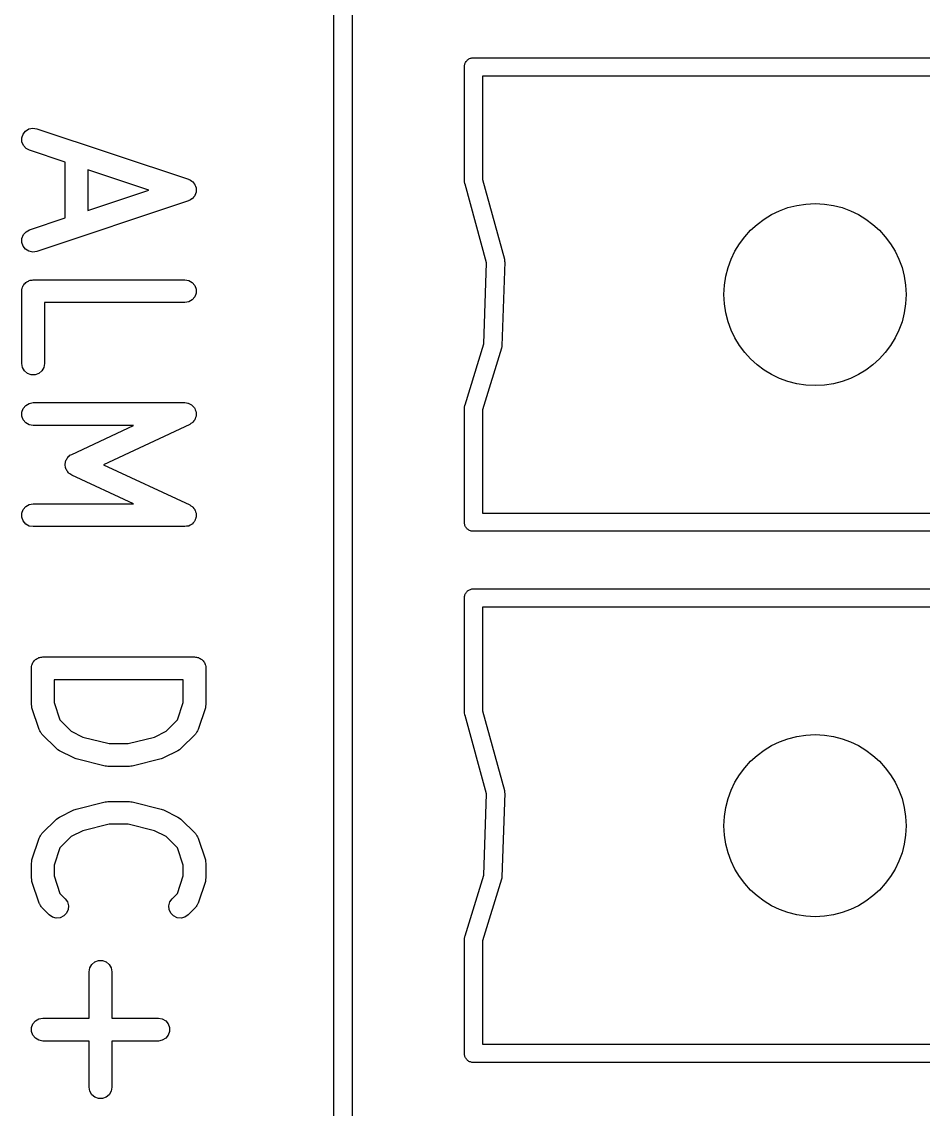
# Model space of a CAD drawing. Extents: x 84 to 159, y -171 to -32.
# Drawn here: x 86.34 to 92.28, y -132.53 to -125.36 of the extents above; entities that cross this region are included whole.
import ezdxf

# ---------------------------------------------------------------- set-up
doc = ezdxf.new("R2010")
doc.units = 0
doc.header["$MEASUREMENT"] = 0
doc.layers.add('BLACK', color=7, linetype='CONTINUOUS')

msp = doc.modelspace()

# ---------------------------------------------------------------- linework, layer by layer
at = {"layer": 'BLACK', "linetype": 'CONTINUOUS'}
for p, q in [((88.397, -140.206), (88.397, -110.592)), ((88.517, -110.657), (88.517, -140.157)), ((89.2624, -125.632), (89.2642, -125.627)), ((89.2642, -125.627), (89.2677, -125.622)), ((89.2677, -125.622), (89.2703, -125.618)), ((89.2703, -125.618), (89.2744, -125.614)), ((89.2744, -125.614), (89.2778, -125.61)), ((89.2778, -125.61), (89.2825, -125.608)), ((89.2825, -125.608), (89.2865, -125.604)), ((89.2865, -125.604), (89.2915, -125.602)), ((89.2915, -125.602), (89.2962, -125.6)), ((89.2962, -125.6), (89.3014, -125.599)), ((89.3014, -125.599), (89.3064, -125.597)), ((89.3064, -125.597), (89.3117, -125.597)), ((89.3117, -125.597), (89.3118, -125.597)), ((89.3118, -125.597), (93.6222, -125.597)), ((89.257, -125.646), (89.2588, -125.641)), ((89.257, -125.652), (89.257, -125.646)), ((89.257, -126.412), (89.257, -125.652)), ((89.2588, -125.641), (89.2597, -125.636)), ((89.2597, -125.636), (89.2624, -125.632)), ((89.377, -125.717), (89.377, -126.399)), ((93.557, -125.717), (89.377, -125.717)), ((86.3414, -126.124), (86.3497, -126.099)), ((86.3421, -126.15), (86.3414, -126.124)), ((86.3497, -126.099), (86.3659, -126.079)), ((86.3659, -126.079), (86.3881, -126.065)), ((86.3881, -126.065), (86.4136, -126.06)), ((86.4136, -126.06), (86.4393, -126.064)), ((86.4393, -126.064), (87.4393, -126.397)), ((86.3517, -126.174), (86.3421, -126.15)), ((86.369, -126.194), (86.3517, -126.174)), ((86.3919, -126.206), (86.369, -126.194)), ((86.6263, -126.284), (86.3919, -126.206)), ((86.6263, -126.652), (86.6263, -126.284)), ((87.1784, -126.468), (86.7763, -126.334)), ((86.7763, -126.334), (86.7763, -126.602)), ((87.4393, -126.397), (87.4412, -126.398)), ((87.4412, -126.398), (87.4432, -126.399)), ((87.4432, -126.399), (87.4526, -126.404)), ((87.4526, -126.404), (87.4622, -126.41)), ((87.4622, -126.41), (87.4636, -126.411)), ((87.4636, -126.411), (87.4654, -126.412)), ((87.4654, -126.412), (87.4722, -126.421)), ((89.2597, -126.428), (89.257, -126.412)), ((89.377, -126.399), (89.5203, -126.924)), ((86.7763, -126.602), (87.1784, -126.468)), ((87.4722, -126.421), (87.4795, -126.429)), ((87.4795, -126.429), (87.4803, -126.431)), ((87.4803, -126.431), (87.4816, -126.433)), ((87.4816, -126.433), (87.4851, -126.443)), ((87.4851, -126.443), (87.4891, -126.453)), ((87.4891, -126.483), (87.4851, -126.494)), ((87.4891, -126.453), (87.4892, -126.455)), ((87.4892, -126.481), (87.4891, -126.483)), ((87.4892, -126.455), (87.4898, -126.457)), ((87.4898, -126.479), (87.4892, -126.481)), ((87.4898, -126.457), (87.4895, -126.468)), ((87.4895, -126.468), (87.4898, -126.479)), ((89.2612, -126.43), (89.2597, -126.428)), ((89.4021, -126.947), (89.2612, -126.43)), ((87.4393, -126.539), (86.4393, -126.873)), ((87.4412, -126.538), (87.4393, -126.539)), ((87.4432, -126.538), (87.4412, -126.538)), ((87.4526, -126.532), (87.4432, -126.538)), ((87.4622, -126.527), (87.4526, -126.532)), ((87.4636, -126.526), (87.4622, -126.527)), ((87.4654, -126.524), (87.4636, -126.526)), ((87.4722, -126.516), (87.4654, -126.524)), ((87.4795, -126.508), (87.4722, -126.516)), ((87.4803, -126.506), (87.4795, -126.508)), ((87.4816, -126.504), (87.4803, -126.506)), ((87.4851, -126.494), (87.4816, -126.504)), ((86.3919, -126.73), (86.6263, -126.652)), ((86.3421, -126.787), (86.3517, -126.762)), ((86.3517, -126.762), (86.369, -126.743)), ((86.369, -126.743), (86.3919, -126.73)), ((86.3414, -126.813), (86.3421, -126.787)), ((86.3497, -126.837), (86.3414, -126.813)), ((86.3659, -126.858), (86.3497, -126.837)), ((86.3881, -126.871), (86.3659, -126.858)), ((86.4136, -126.877), (86.3881, -126.871)), ((86.4393, -126.873), (86.4136, -126.877)), ((89.3849, -127.482), (89.4021, -126.947)), ((89.5223, -126.942), (89.5046, -127.494)), ((89.5203, -126.924), (89.522, -126.933)), ((89.522, -126.933), (89.5219, -126.938)), ((89.5219, -126.938), (89.5223, -126.942)), ((86.3964, -127.063), (86.4026, -127.061)), ((86.4026, -127.061), (86.4092, -127.061)), ((86.4092, -127.061), (86.4156, -127.06)), ((86.4156, -127.06), (87.4156, -127.06)), ((87.4156, -127.06), (87.4413, -127.064)), ((86.3406, -127.135), (86.3418, -127.129)), ((86.3418, -127.122), (86.344, -127.116)), ((86.3418, -127.129), (86.3418, -127.122)), ((86.344, -127.116), (86.3451, -127.109)), ((86.3451, -127.109), (86.3484, -127.104)), ((86.3484, -127.104), (86.3507, -127.097)), ((86.3507, -127.097), (86.3549, -127.092)), ((86.3549, -127.092), (86.3582, -127.087)), ((86.3582, -127.087), (86.3632, -127.083)), ((86.3632, -127.083), (86.3674, -127.078)), ((86.3674, -127.078), (86.3731, -127.074)), ((86.3731, -127.074), (86.3781, -127.07)), ((86.3781, -127.07), (86.3843, -127.068)), ((86.3843, -127.068), (86.39, -127.064)), ((86.39, -127.064), (86.3964, -127.063)), ((87.4413, -127.064), (87.4638, -127.078)), ((87.4638, -127.078), (87.4806, -127.097)), ((87.4806, -127.097), (87.4895, -127.122)), ((87.4895, -127.122), (87.4895, -127.148)), ((86.3406, -127.611), (86.3406, -127.135)), ((87.4413, -127.205), (87.4156, -127.21)), ((87.4638, -127.192), (87.4413, -127.205)), ((87.4806, -127.172), (87.4638, -127.192)), ((87.4895, -127.148), (87.4806, -127.172)), ((87.4156, -127.21), (86.4906, -127.21)), ((86.4906, -127.21), (86.4906, -127.611)), ((89.2617, -127.883), (89.3849, -127.482)), ((89.5019, -127.51), (89.377, -127.916)), ((89.5024, -127.507), (89.5019, -127.51)), ((89.5035, -127.504), (89.5024, -127.507)), ((89.5046, -127.494), (89.5035, -127.504)), ((86.3451, -127.637), (86.3406, -127.611)), ((86.4906, -127.611), (86.4861, -127.637)), ((86.3582, -127.659), (86.3451, -127.637)), ((86.3781, -127.676), (86.3582, -127.659)), ((86.4026, -127.685), (86.3781, -127.676)), ((86.4286, -127.685), (86.4026, -127.685)), ((86.4531, -127.676), (86.4286, -127.685)), ((86.4731, -127.659), (86.4531, -127.676)), ((86.4861, -127.637), (86.4731, -127.659)), ((86.3418, -127.931), (86.3507, -127.907)), ((86.3507, -127.907), (86.3674, -127.887)), ((86.3674, -127.887), (86.39, -127.874)), ((86.39, -127.874), (86.4156, -127.869)), ((86.4156, -127.869), (87.4156, -127.869)), ((87.4156, -127.869), (87.4253, -127.871)), ((87.4253, -127.871), (87.435, -127.872)), ((87.435, -127.872), (87.438, -127.873)), ((87.438, -127.873), (87.4413, -127.874)), ((87.4413, -127.874), (87.4497, -127.879)), ((87.4497, -127.879), (87.4586, -127.883)), ((87.4586, -127.883), (87.461, -127.885)), ((87.461, -127.885), (87.4638, -127.887)), ((87.4638, -127.887), (87.4701, -127.895)), ((87.4701, -127.895), (87.477, -127.901)), ((87.477, -127.901), (87.4784, -127.904)), ((87.4784, -127.904), (87.4806, -127.907)), ((87.4806, -127.907), (87.4839, -127.916)), ((87.4839, -127.916), (87.4881, -127.925)), ((89.257, -127.902), (89.2597, -127.886)), ((89.257, -128.662), (89.257, -127.902)), ((89.2597, -127.886), (89.2617, -127.883)), ((89.377, -127.916), (89.377, -128.597)), ((86.3418, -127.958), (86.3418, -127.931)), ((86.3507, -127.982), (86.3418, -127.958)), ((86.3674, -128.002), (86.3507, -127.982)), ((87.4743, -127.989), (87.4687, -127.998)), ((87.4806, -127.982), (87.4743, -127.989)), ((87.4817, -127.979), (87.4806, -127.982)), ((87.4836, -127.976), (87.4817, -127.979)), ((87.4861, -127.967), (87.4836, -127.976)), ((87.4895, -127.958), (87.4861, -127.967)), ((87.4881, -127.925), (87.4883, -127.928)), ((87.4883, -127.928), (87.4895, -127.931)), ((87.4895, -127.931), (87.4895, -127.941)), ((87.4895, -127.941), (87.4903, -127.951)), ((87.4903, -127.951), (87.4895, -127.954)), ((87.4895, -127.954), (87.4895, -127.958)), ((86.39, -128.015), (86.3674, -128.002)), ((86.4156, -128.019), (86.39, -128.015)), ((87.0776, -128.019), (86.4156, -128.019)), ((86.6696, -128.21), (87.0776, -128.019)), ((87.4473, -128.012), (86.8787, -128.278)), ((87.4554, -128.007), (87.4473, -128.012)), ((87.4638, -128.002), (87.4554, -128.007)), ((87.466, -127.999), (87.4638, -128.002)), ((87.4687, -127.998), (87.466, -127.999)), ((86.6266, -128.271), (86.6283, -128.265)), ((86.6272, -128.278), (86.6266, -128.271)), ((86.6266, -128.284), (86.6272, -128.278)), ((86.6283, -128.265), (86.6289, -128.258)), ((86.6289, -128.258), (86.6317, -128.252)), ((86.6317, -128.252), (86.6334, -128.246)), ((86.6334, -128.246), (86.6371, -128.241)), ((86.6371, -128.241), (86.6399, -128.235)), ((86.6399, -128.235), (86.6445, -128.23)), ((86.6445, -128.23), (86.6483, -128.225)), ((86.6483, -128.225), (86.6537, -128.221)), ((86.6537, -128.221), (86.6583, -128.216)), ((86.6583, -128.216), (86.6643, -128.214)), ((86.6643, -128.214), (86.6696, -128.21)), ((86.8787, -128.278), (87.4473, -128.543)), ((86.6283, -128.291), (86.6266, -128.284)), ((86.6289, -128.297), (86.6283, -128.291)), ((86.6317, -128.303), (86.6289, -128.297)), ((86.6334, -128.31), (86.6317, -128.303)), ((86.6371, -128.315), (86.6334, -128.31)), ((86.6399, -128.321), (86.6371, -128.315)), ((86.6445, -128.325), (86.6399, -128.321)), ((86.6483, -128.331), (86.6445, -128.325)), ((86.6537, -128.335), (86.6483, -128.331)), ((86.6583, -128.339), (86.6537, -128.335)), ((86.6643, -128.342), (86.6583, -128.339)), ((86.6696, -128.346), (86.6643, -128.342)), ((87.0776, -128.536), (86.6696, -128.346)), ((86.3507, -128.574), (86.3674, -128.554)), ((86.3674, -128.554), (86.39, -128.541)), ((86.39, -128.541), (86.4156, -128.536)), ((86.4156, -128.536), (87.0776, -128.536)), ((87.4473, -128.543), (87.4554, -128.549)), ((87.4554, -128.549), (87.4638, -128.554)), ((87.4638, -128.554), (87.466, -128.556)), ((87.466, -128.556), (87.4687, -128.558)), ((87.4687, -128.558), (87.4743, -128.566)), ((87.4743, -128.566), (87.4806, -128.574)), ((86.3418, -128.598), (86.3507, -128.574)), ((86.3418, -128.624), (86.3418, -128.598)), ((86.3507, -128.649), (86.3418, -128.624)), ((87.4806, -128.574), (87.4817, -128.577)), ((87.4817, -128.577), (87.4836, -128.579)), ((87.4836, -128.579), (87.4861, -128.589)), ((87.4881, -128.631), (87.4839, -128.639)), ((87.4861, -128.589), (87.4895, -128.598)), ((87.4883, -128.627), (87.4881, -128.631)), ((87.4895, -128.624), (87.4883, -128.627)), ((87.4895, -128.598), (87.4895, -128.601)), ((87.4895, -128.601), (87.4903, -128.605)), ((87.4903, -128.605), (87.4895, -128.614)), ((87.4895, -128.614), (87.4895, -128.624)), ((89.377, -128.597), (93.557, -128.597)), ((86.3674, -128.669), (86.3507, -128.649)), ((86.39, -128.682), (86.3674, -128.669)), ((86.4156, -128.686), (86.39, -128.682)), ((87.4156, -128.686), (86.4156, -128.686)), ((87.4253, -128.684), (87.4156, -128.686)), ((87.435, -128.684), (87.4253, -128.684)), ((87.438, -128.682), (87.435, -128.684)), ((87.4413, -128.682), (87.438, -128.682)), ((87.4497, -128.677), (87.4413, -128.682)), ((87.4586, -128.673), (87.4497, -128.677)), ((87.461, -128.67), (87.4586, -128.673)), ((87.4638, -128.669), (87.461, -128.67)), ((87.4701, -128.661), (87.4638, -128.669)), ((87.477, -128.654), (87.4701, -128.661)), ((87.4784, -128.651), (87.477, -128.654)), ((87.4806, -128.649), (87.4784, -128.651)), ((87.4839, -128.639), (87.4806, -128.649)), ((89.257, -128.668), (89.257, -128.662)), ((89.257, -128.662), (89.257, -128.662)), ((89.2588, -128.673), (89.257, -128.668)), ((89.2597, -128.678), (89.2588, -128.673)), ((89.2624, -128.682), (89.2597, -128.678)), ((89.2642, -128.687), (89.2624, -128.682)), ((89.2677, -128.692), (89.2642, -128.687)), ((89.2703, -128.696), (89.2677, -128.692)), ((89.2744, -128.7), (89.2703, -128.696)), ((89.2778, -128.704), (89.2744, -128.7)), ((89.2825, -128.706), (89.2778, -128.704)), ((89.2865, -128.71), (89.2825, -128.706)), ((89.2915, -128.712), (89.2865, -128.71)), ((89.2962, -128.714), (89.2915, -128.712)), ((89.3014, -128.715), (89.2962, -128.714)), ((89.3064, -128.717), (89.3014, -128.715)), ((89.3117, -128.717), (89.3064, -128.717)), ((89.3118, -128.717), (89.3117, -128.717)), ((93.6222, -128.717), (89.3118, -128.717)), ((89.2588, -129.141), (89.2597, -129.136)), ((89.2597, -129.136), (89.2624, -129.132)), ((89.2624, -129.132), (89.2642, -129.127)), ((89.2642, -129.127), (89.2677, -129.122)), ((89.2677, -129.122), (89.2703, -129.118)), ((89.2703, -129.118), (89.2744, -129.114)), ((89.2744, -129.114), (89.2778, -129.11)), ((89.2778, -129.11), (89.2825, -129.108)), ((89.2825, -129.108), (89.2865, -129.104)), ((89.2865, -129.104), (89.2915, -129.102)), ((89.2915, -129.102), (89.2962, -129.1)), ((89.2962, -129.1), (89.3014, -129.099)), ((89.3014, -129.099), (89.3064, -129.097)), ((89.3064, -129.097), (89.3117, -129.097)), ((89.3117, -129.097), (89.3118, -129.097)), ((89.3118, -129.097), (93.6222, -129.097)), ((89.257, -129.146), (89.2588, -129.141)), ((89.257, -129.152), (89.257, -129.146)), ((89.257, -129.912), (89.257, -129.152)), ((89.377, -129.217), (89.377, -129.899)), ((93.557, -129.217), (89.377, -129.217)), ((86.4217, -129.571), (86.4267, -129.567)), ((86.4267, -129.567), (86.4309, -129.562)), ((86.4309, -129.562), (86.4366, -129.559)), ((86.4366, -129.559), (86.4416, -129.555)), ((86.4416, -129.555), (86.4478, -129.552)), ((86.4478, -129.552), (86.4535, -129.549)), ((86.4535, -129.549), (86.4599, -129.548)), ((86.4599, -129.548), (86.4661, -129.546)), ((86.4661, -129.546), (86.4727, -129.546)), ((86.4727, -129.546), (86.4791, -129.545)), ((86.4791, -129.545), (87.4791, -129.545)), ((87.4791, -129.545), (87.4856, -129.546)), ((87.4856, -129.546), (87.4921, -129.546)), ((87.4921, -129.546), (87.4983, -129.548)), ((87.4983, -129.548), (87.5048, -129.549)), ((87.5048, -129.549), (87.5105, -129.552)), ((87.5105, -129.552), (87.5166, -129.555)), ((87.5166, -129.555), (87.5216, -129.559)), ((87.5216, -129.559), (87.5273, -129.562)), ((87.5273, -129.562), (87.5315, -129.567)), ((87.5315, -129.567), (87.5366, -129.571)), ((86.4041, -129.62), (86.4053, -129.613)), ((86.4041, -129.858), (86.4041, -129.62)), ((86.4053, -129.607), (86.4075, -129.6)), ((86.4053, -129.613), (86.4053, -129.607)), ((86.4075, -129.6), (86.4086, -129.594)), ((86.4086, -129.594), (86.4119, -129.588)), ((86.4119, -129.588), (86.4142, -129.582)), ((86.4142, -129.582), (86.4184, -129.577)), ((86.4184, -129.577), (86.4217, -129.571)), ((87.5366, -129.571), (87.5399, -129.577)), ((87.5399, -129.577), (87.5441, -129.582)), ((87.5441, -129.582), (87.5463, -129.588)), ((87.5463, -129.588), (87.5496, -129.594)), ((87.5496, -129.594), (87.5507, -129.6)), ((87.5507, -129.6), (87.553, -129.607)), ((87.553, -129.607), (87.553, -129.613)), ((87.553, -129.613), (87.5541, -129.62)), ((87.5541, -129.62), (87.5541, -129.858)), ((86.5541, -129.695), (86.5541, -129.845)), ((87.4041, -129.695), (86.5541, -129.695)), ((87.4041, -129.845), (87.4041, -129.695)), ((86.5541, -129.845), (86.5923, -129.96)), ((87.3659, -129.96), (87.4041, -129.845)), ((86.4062, -129.869), (86.4041, -129.858)), ((86.408, -129.881), (86.4062, -129.869)), ((86.4556, -130.024), (86.408, -129.881)), ((87.5503, -129.881), (87.5027, -130.024)), ((87.552, -129.869), (87.5503, -129.881)), ((87.5541, -129.858), (87.552, -129.869)), ((89.2597, -129.928), (89.257, -129.912)), ((89.2612, -129.93), (89.2597, -129.928)), ((89.377, -129.899), (89.5203, -130.424)), ((86.5923, -129.96), (86.6664, -130.034)), ((87.2918, -130.034), (87.3659, -129.96)), ((89.4021, -130.447), (89.2612, -129.93)), ((86.4576, -130.028), (86.4556, -130.024)), ((86.4588, -130.032), (86.4576, -130.028)), ((86.4638, -130.039), (86.4588, -130.032)), ((86.468, -130.047), (86.4638, -130.039)), ((86.4712, -130.05), (86.468, -130.047)), ((86.4737, -130.054), (86.4712, -130.05)), ((86.5689, -130.149), (86.4737, -130.054)), ((86.6664, -130.034), (86.7434, -130.073)), ((87.2148, -130.073), (87.2918, -130.034)), ((87.4845, -130.054), (87.3893, -130.149)), ((87.487, -130.05), (87.4845, -130.054)), ((87.4902, -130.047), (87.487, -130.05)), ((87.4944, -130.039), (87.4902, -130.047)), ((87.4995, -130.032), (87.4944, -130.039)), ((87.5006, -130.028), (87.4995, -130.032)), ((87.5027, -130.024), (87.5006, -130.028)), ((86.7434, -130.073), (86.9169, -130.116)), ((86.9169, -130.116), (87.0413, -130.116)), ((87.0413, -130.116), (87.2148, -130.073)), ((86.5788, -130.156), (86.5689, -130.149)), ((86.5884, -130.163), (86.5788, -130.156)), ((86.6837, -130.21), (86.5884, -130.163)), ((86.6915, -130.213), (86.6837, -130.21)), ((86.699, -130.216), (86.6915, -130.213)), ((87.2667, -130.213), (87.2592, -130.216)), ((87.2746, -130.21), (87.2667, -130.213)), ((87.3698, -130.163), (87.2746, -130.21)), ((87.3794, -130.156), (87.3698, -130.163)), ((87.3893, -130.149), (87.3794, -130.156)), ((86.8895, -130.264), (86.699, -130.216)), ((86.8987, -130.264), (86.8895, -130.264)), ((86.9077, -130.266), (86.8987, -130.264)), ((87.0505, -130.266), (86.9077, -130.266)), ((87.0596, -130.264), (87.0505, -130.266)), ((87.0687, -130.264), (87.0596, -130.264)), ((87.2592, -130.216), (87.0687, -130.264)), ((89.5203, -130.424), (89.522, -130.433)), ((86.699, -130.547), (86.8895, -130.499)), ((86.8895, -130.499), (86.8987, -130.499)), ((86.8987, -130.499), (86.9077, -130.497)), ((86.9077, -130.497), (87.0505, -130.497)), ((87.0505, -130.497), (87.0596, -130.499)), ((87.0596, -130.499), (87.0687, -130.499)), ((87.0687, -130.499), (87.2592, -130.547)), ((89.3849, -130.982), (89.4021, -130.447)), ((89.5223, -130.442), (89.5046, -130.994)), ((89.522, -130.433), (89.5219, -130.438)), ((89.5219, -130.438), (89.5223, -130.442)), ((86.5884, -130.6), (86.6837, -130.552)), ((86.6837, -130.552), (86.6915, -130.55)), ((86.6915, -130.55), (86.699, -130.547)), ((87.2592, -130.547), (87.2667, -130.55)), ((87.2667, -130.55), (87.2746, -130.552)), ((87.2746, -130.552), (87.3698, -130.6)), ((86.4737, -130.709), (86.5689, -130.614)), ((86.5689, -130.614), (86.5788, -130.607)), ((86.5788, -130.607), (86.5884, -130.6)), ((87.3698, -130.6), (87.3794, -130.607)), ((87.3794, -130.607), (87.3893, -130.614)), ((87.3893, -130.614), (87.4845, -130.709)), ((86.4638, -130.724), (86.468, -130.716)), ((86.468, -130.716), (86.4712, -130.713)), ((86.4712, -130.713), (86.4737, -130.709)), ((86.7434, -130.69), (86.6664, -130.729)), ((86.9169, -130.647), (86.7434, -130.69)), ((87.0413, -130.647), (86.9169, -130.647)), ((87.2148, -130.69), (87.0413, -130.647)), ((87.2918, -130.729), (87.2148, -130.69)), ((87.4845, -130.709), (87.487, -130.713)), ((87.487, -130.713), (87.4902, -130.716)), ((87.4902, -130.716), (87.4944, -130.724)), ((86.408, -130.882), (86.4556, -130.739)), ((86.4556, -130.739), (86.4576, -130.735)), ((86.4576, -130.735), (86.4588, -130.731)), ((86.4588, -130.731), (86.4638, -130.724)), ((86.6664, -130.729), (86.5923, -130.803)), ((87.3659, -130.803), (87.2918, -130.729)), ((87.4944, -130.724), (87.4995, -130.731)), ((87.4995, -130.731), (87.5006, -130.735)), ((87.5006, -130.735), (87.5027, -130.739)), ((87.5027, -130.739), (87.5503, -130.882)), ((86.5923, -130.803), (86.5541, -130.917)), ((87.4041, -130.917), (87.3659, -130.803)), ((86.4041, -130.905), (86.4062, -130.893)), ((86.4041, -131), (86.4041, -130.905)), ((86.4062, -130.893), (86.408, -130.882)), ((86.5541, -130.917), (86.5541, -130.988)), ((87.4041, -130.988), (87.4041, -130.917)), ((87.5503, -130.882), (87.552, -130.893)), ((87.552, -130.893), (87.5541, -130.905)), ((87.5541, -130.905), (87.5541, -131)), ((86.4062, -131.012), (86.4041, -131)), ((86.5541, -130.988), (86.5923, -131.103)), ((87.3659, -131.103), (87.4041, -130.988)), ((87.5541, -131), (87.552, -131.012)), ((89.2617, -131.383), (89.3849, -130.982)), ((89.5046, -130.994), (89.5035, -131.004)), ((86.408, -131.024), (86.4062, -131.012)), ((86.4556, -131.167), (86.408, -131.024)), ((87.5503, -131.024), (87.5027, -131.167)), ((87.552, -131.012), (87.5503, -131.024)), ((89.5019, -131.01), (89.377, -131.416)), ((89.5024, -131.007), (89.5019, -131.01)), ((89.5035, -131.004), (89.5024, -131.007)), ((86.5923, -131.103), (86.6274, -131.138)), ((86.6274, -131.138), (86.6423, -131.159)), ((87.3159, -131.159), (87.3308, -131.138)), ((87.3308, -131.138), (87.3659, -131.103)), ((86.4576, -131.171), (86.4556, -131.167)), ((86.4588, -131.175), (86.4576, -131.171)), ((86.4638, -131.182), (86.4588, -131.175)), ((86.468, -131.19), (86.4638, -131.182)), ((86.4712, -131.193), (86.468, -131.19)), ((86.4737, -131.196), (86.4712, -131.193)), ((86.5213, -131.244), (86.4737, -131.196)), ((86.6468, -131.21), (86.6358, -131.234)), ((86.6423, -131.159), (86.6491, -131.184)), ((86.6491, -131.184), (86.6468, -131.21)), ((87.3092, -131.184), (87.3159, -131.159)), ((87.3114, -131.21), (87.3092, -131.184)), ((87.3224, -131.234), (87.3114, -131.21)), ((87.4845, -131.196), (87.4369, -131.244)), ((87.487, -131.193), (87.4845, -131.196)), ((87.4902, -131.19), (87.487, -131.193)), ((87.4944, -131.182), (87.4902, -131.19)), ((87.4995, -131.175), (87.4944, -131.182)), ((87.5006, -131.171), (87.4995, -131.175)), ((87.5027, -131.167), (87.5006, -131.171)), ((86.5427, -131.259), (86.5213, -131.244)), ((86.5678, -131.266), (86.5427, -131.259)), ((86.5938, -131.263), (86.5678, -131.266)), ((86.6174, -131.252), (86.5938, -131.263)), ((86.6358, -131.234), (86.6174, -131.252)), ((87.3409, -131.252), (87.3224, -131.234)), ((87.3645, -131.263), (87.3409, -131.252)), ((87.3904, -131.266), (87.3645, -131.263)), ((87.4156, -131.259), (87.3904, -131.266)), ((87.4369, -131.244), (87.4156, -131.259)), ((89.257, -131.402), (89.2597, -131.386)), ((89.257, -132.162), (89.257, -131.402)), ((89.2597, -131.386), (89.2617, -131.383)), ((89.377, -131.416), (89.377, -132.097)), ((86.7896, -131.594), (86.8026, -131.571)), ((86.8026, -131.571), (86.8226, -131.555)), ((86.8226, -131.555), (86.847, -131.546)), ((86.847, -131.546), (86.8731, -131.546)), ((86.8731, -131.546), (86.8976, -131.555)), ((86.8976, -131.555), (86.9175, -131.571)), ((86.9175, -131.571), (86.9305, -131.594)), ((86.7851, -131.62), (86.7896, -131.594)), ((86.7851, -131.925), (86.7851, -131.62)), ((86.9305, -131.594), (86.9351, -131.62)), ((86.9351, -131.62), (86.9351, -131.925)), ((86.4309, -131.943), (86.4535, -131.93)), ((86.4535, -131.93), (86.4791, -131.925)), ((86.4791, -131.925), (86.7851, -131.925)), ((86.9351, -131.925), (87.241, -131.925)), ((87.241, -131.925), (87.2667, -131.93)), ((87.2667, -131.93), (87.2892, -131.943)), ((86.4053, -131.987), (86.4142, -131.963)), ((86.4053, -132.014), (86.4053, -131.987)), ((86.4142, -131.963), (86.4309, -131.943)), ((87.2892, -131.943), (87.306, -131.963)), ((87.306, -131.963), (87.3149, -131.987)), ((87.3149, -131.987), (87.3149, -132.014)), ((86.4142, -132.038), (86.4053, -132.014)), ((86.4309, -132.058), (86.4142, -132.038)), ((86.4535, -132.071), (86.4309, -132.058)), ((86.4791, -132.076), (86.4535, -132.071)), ((86.7851, -132.076), (86.4791, -132.076)), ((86.7851, -132.381), (86.7851, -132.076)), ((87.241, -132.076), (86.9351, -132.076)), ((86.9351, -132.076), (86.9351, -132.381)), ((87.2667, -132.071), (87.241, -132.076)), ((87.2892, -132.058), (87.2667, -132.071)), ((87.306, -132.038), (87.2892, -132.058)), ((87.3149, -132.014), (87.306, -132.038)), ((89.377, -132.097), (93.557, -132.097)), ((89.257, -132.168), (89.257, -132.162)), ((89.257, -132.162), (89.257, -132.162)), ((89.2588, -132.173), (89.257, -132.168)), ((89.2597, -132.178), (89.2588, -132.173)), ((89.2624, -132.182), (89.2597, -132.178)), ((89.2642, -132.187), (89.2624, -132.182)), ((89.2677, -132.192), (89.2642, -132.187)), ((89.2703, -132.196), (89.2677, -132.192)), ((89.2744, -132.2), (89.2703, -132.196)), ((89.2778, -132.204), (89.2744, -132.2)), ((89.2825, -132.206), (89.2778, -132.204)), ((89.2865, -132.21), (89.2825, -132.206)), ((89.2915, -132.212), (89.2865, -132.21)), ((89.2962, -132.214), (89.2915, -132.212)), ((89.3014, -132.215), (89.2962, -132.214)), ((89.3064, -132.217), (89.3014, -132.215)), ((89.3117, -132.217), (89.3064, -132.217)), ((89.3118, -132.217), (89.3117, -132.217)), ((93.6222, -132.217), (89.3118, -132.217)), ((86.7896, -132.407), (86.7851, -132.381)), ((86.8026, -132.43), (86.7896, -132.407)), ((86.8226, -132.446), (86.8026, -132.43)), ((86.9175, -132.43), (86.8976, -132.446)), ((86.9305, -132.407), (86.9175, -132.43)), ((86.9351, -132.381), (86.9305, -132.407)), ((86.847, -132.455), (86.8226, -132.446)), ((86.8731, -132.455), (86.847, -132.455)), ((86.8976, -132.446), (86.8731, -132.455))]:
    msp.add_line(p, q, dxfattribs=at)
at = {"layer": 'BLACK'}
for centre in [(91.567, -127.157), (91.567, -130.657)]:
    msp.add_circle(centre, 0.6, dxfattribs=at)

doc.saveas('drawing.dxf')
